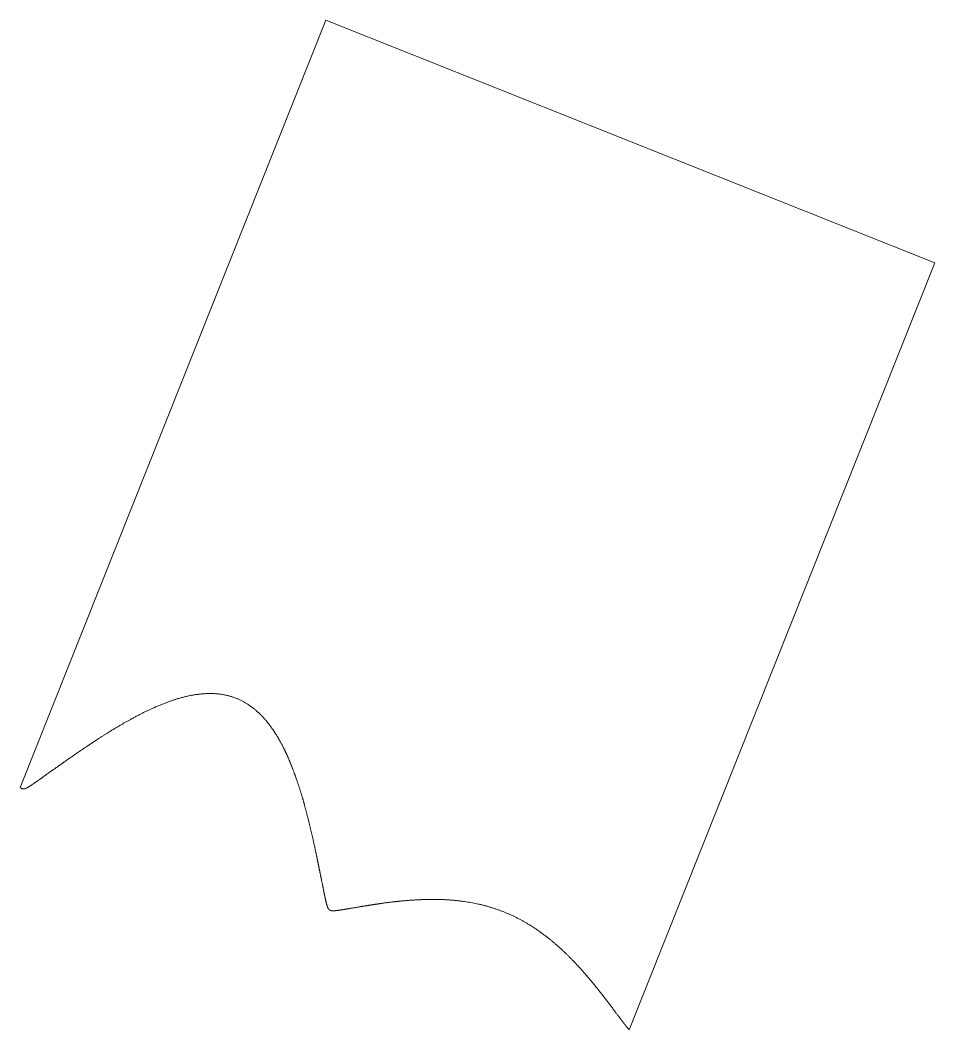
# Model space of a CAD drawing. Header units: millimetres. Extents: x 1272 to 1382, y 463 to 585.
import ezdxf

# ---------------------------------------------------------------- set-up
doc = ezdxf.new("R2010")
doc.units = ezdxf.units.MM

msp = doc.modelspace()

# ---------------------------------------------------------------- linework, layer by layer
at = {"color": 7, "linetype": 'Continuous', "lineweight": 15}
for p, q in [((1308.66, 585.19), (1271.79, 492.66)), ((1382.11, 555.93), (1308.66, 585.19)), ((1382.11, 555.93), (1345.26, 463.43))]:
    msp.add_line(p, q, dxfattribs=at)
msp.add_open_spline([(1271.79, 492.66), (1271.88, 492.58), (1272.05, 492.49), (1272.23, 492.47), (1272.42, 492.52), (1272.66, 492.64), (1273.01, 492.85), (1273.2, 492.98), (1273.46, 493.15), (1273.86, 493.43), (1274.12, 493.61), (1274.51, 493.89), (1274.71, 494.04), (1275.58, 494.66), (1275.8, 494.81), (1276.52, 495.32), (1277.09, 495.72), (1278.52, 496.73), (1279.7, 497.52), (1281.11, 498.47), (1282.36, 499.25), (1283.79, 500.14), (1285.08, 500.85), (1286.56, 501.67), (1287.89, 502.26), (1289.46, 502.96), (1290.86, 503.38), (1292.51, 503.87), (1293.96, 503.96), (1294.9, 504.03), (1296.51, 503.84), (1297.91, 503.42), (1299.21, 502.75), (1300.12, 502.06), (1300.64, 501.59), (1301.37, 500.85), (1302.06, 499.94), (1302.47, 499.35), (1303.03, 498.45), (1303.56, 497.43), (1303.88, 496.78), (1304.31, 495.81), (1304.73, 494.74), (1304.98, 494.05), (1305.33, 493.06), (1305.77, 491.66), (1305.98, 490.92), (1306.35, 489.6), (1306.72, 488.07), (1307.04, 486.75), (1307.38, 485.19), (1307.53, 484.47), (1307.7, 483.64), (1307.84, 482.96), (1308.02, 482.09), (1308.07, 481.82), (1308.28, 480.78), (1308.33, 480.54), (1308.42, 480.07), (1308.49, 479.76), (1308.59, 479.29), (1308.65, 478.99), (1308.71, 478.76), (1308.81, 478.37), (1308.91, 478.12), (1309.01, 477.95), (1309.16, 477.84), (1309.34, 477.79), (1309.6, 477.78), (1310.01, 477.82), (1310.23, 477.85), (1310.52, 477.89), (1311, 477.97), (1311.25, 478.01), (1312.31, 478.19), (1312.54, 478.23), (1313.41, 478.38), (1314.08, 478.48), (1314.89, 478.61), (1316.41, 478.82), (1317.14, 478.9), (1318.79, 479.08), (1320.25, 479.13), (1321.88, 479.2), (1323.35, 479.11), (1324.95, 479.01), (1327.97, 478.43), (1330.87, 477.4), (1333.59, 475.93), (1334.87, 474.97), (1336.07, 474.08), (1337.26, 472.97), (1338.33, 471.97), (1339.43, 470.75), (1340.39, 469.67), (1341.44, 468.36), (1341.9, 467.79), (1342.4, 467.14), (1342.82, 466.6), (1343.35, 465.9), (1343.5, 465.68), (1344.13, 464.84), (1344.28, 464.65), (1344.57, 464.26), (1344.76, 464.03), (1344.89, 463.85), (1345.15, 463.54), (1345.26, 463.43)], degree=2, knots=[0, 0, 0, 0.001953, 0.003906, 0.005859, 0.007812, 0.011719, 0.015625, 0.015625, 0.023438, 0.023438, 0.03125, 0.03125, 0.039062, 0.046875, 0.046875, 0.0625, 0.0625, 0.09375, 0.09375, 0.125, 0.125, 0.15625, 0.15625, 0.1875, 0.1875, 0.21875, 0.21875, 0.25, 0.25, 0.267913, 0.282418, 0.296924, 0.311429, 0.319718, 0.325935, 0.34044, 0.347693, 0.354946, 0.369451, 0.376704, 0.383956, 0.398462, 0.405715, 0.412967, 0.427473, 0.441978, 0.441978, 0.470989, 0.470989, 0.5, 0.5, 0.515625, 0.515625, 0.53125, 0.53125, 0.539062, 0.546875, 0.546875, 0.554688, 0.554688, 0.5625, 0.5625, 0.566406, 0.570312, 0.572266, 0.574219, 0.576172, 0.578125, 0.582031, 0.585938, 0.585938, 0.59375, 0.59375, 0.601562, 0.609375, 0.609375, 0.625, 0.625, 0.640625, 0.65625, 0.65625, 0.6875, 0.6875, 0.71875, 0.71875, 0.75, 0.78125, 0.8125, 0.84375, 0.84375, 0.875, 0.875, 0.90625, 0.90625, 0.9375, 0.9375, 0.953125, 0.953125, 0.96875, 0.96875, 0.976562, 0.984375, 0.984375, 0.992188, 0.992188, 0.996094, 1, 1, 1], dxfattribs=at)

doc.saveas('drawing.dxf')
